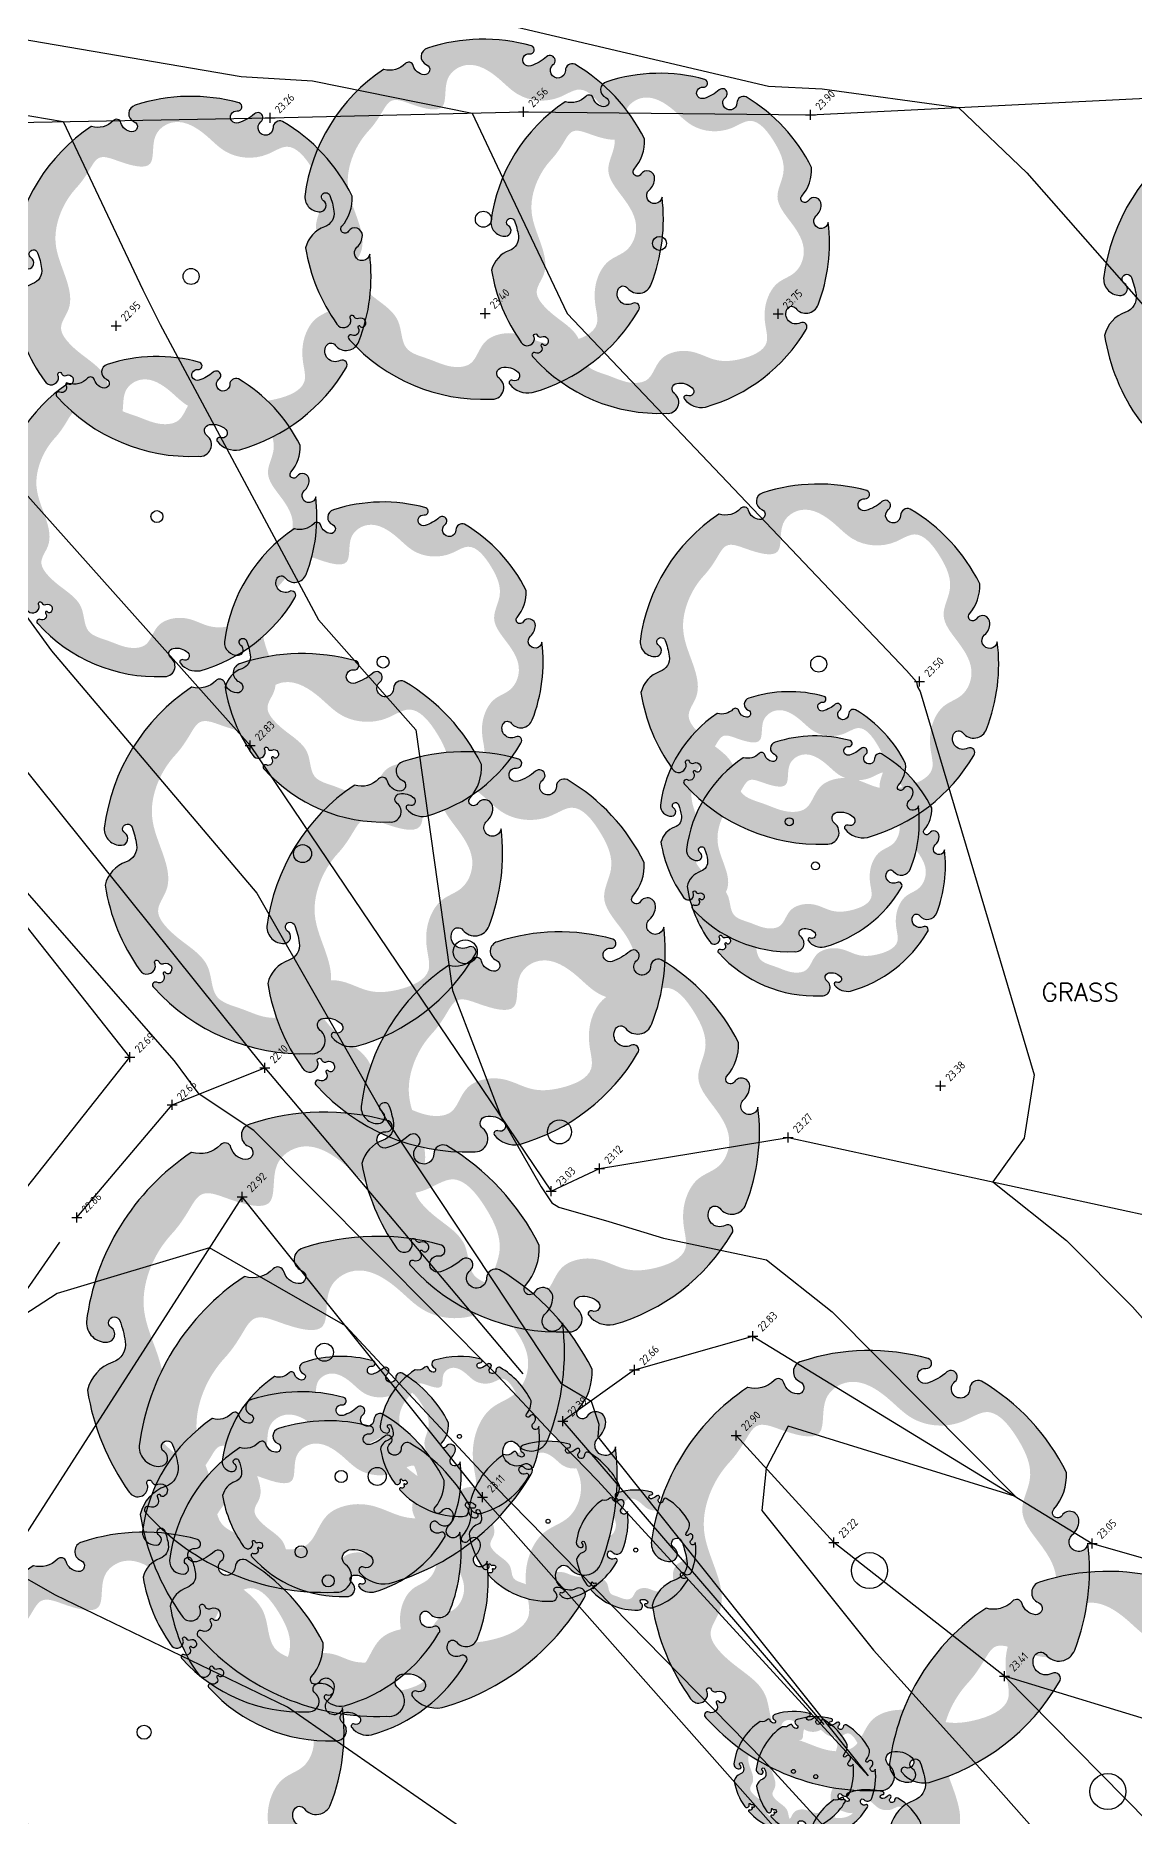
# Model space of a CAD drawing. Header units: metres. Extents: x 245957 to 247358, y 7418632 to 7419642.
# Drawn here: x 246220.2 to 246247.67, y 7418981.89 to 7419026.4 of the extents above; entities that cross this region are included whole.
import ezdxf
from ezdxf.enums import TextEntityAlignment as Align

# ---------------------------------------------------------------- set-up
doc = ezdxf.new("R2010")
doc.units = ezdxf.units.M
doc.linetypes.add('DASHDOT', pattern=[10, 5, -2.5, 0, -2.5])
doc.linetypes.add('PHANTOM', pattern=[2.5, 1.25, -0.25, 0.25, -0.25, 0.25, -0.25])
for name, color, linetype in [('-TEXT', 7, 'Continuous'), ('102_TOP_OF_BANK', 37, 'PHANTOM'), ('102_TOP_OF_BANK-L', 37, 'PHANTOM'), ('102_TOP_OF_BANK-S', 37, 'PHANTOM'), ('103_TOE_OF_BATTER', 37, 'DASHDOT'), ('103_TOE_OF_BATTER-L', 37, 'DASHDOT'), ('103_TOE_OF_BATTER-S', 37, 'DASHDOT'), ('104_EXISTING_SURFACE-L', 35, 'Continuous'), ('104_EXISTING_SURFACE-S', 35, 'Continuous'), ('201_SINGLE_TREE-H', 63, 'Continuous'), ('201_SINGLE_TREE-S', 96, 'Continuous'), ('Surface_Contours_Major', 4, 'Continuous'), ('Surface_Contours_Minor', 253, 'Continuous')]:
    doc.layers.add(name, color=color, linetype=linetype)
doc.styles.add('ISO2.5', font='isocp.shx', dxfattribs={"height": 2.5})
doc.styles.get("Standard").update_dxf_attribs({"font": 'SIMPLEX.shx'})

# ---------------------------------------------------------------- blocks, each defined once
blk = doc.blocks.new('201C')
at = {"layer": '201_SINGLE_TREE-H', "transparency": 33554534}
h = blk.add_hatch(color=256, dxfattribs=at)
h.paths.add_polyline_path([(-0.3717, -0.3344, 0.222926), (0.0196, -0.4996, 0.770799), (0.0439, -0.4417, -0.650302), (0.0511, -0.4116, -0.234737), (0.0964, -0.4247, -0.847312), (0.0816, -0.4475, 0.78443), (0.0732, -0.4583, 0.276934), (0.1352, -0.4813, 0.193599), (0.4309, -0.2536, 0.800435), (0.4144, -0.2337, -0.75216), (0.3757, -0.1925, -0.528914), (0.4006, -0.1909, 0.594112), (0.4663, -0.1804, 0.123805), (0.4962, 0.0616, -1.41759), (0.4607, 0.0811, 0.206906), (0.4758, 0.1133, 0.759729), (0.4374, 0.1252, -1.073307), (0.4187, 0.1392, 0.194379), (0.4474, 0.2231, 0.144612), (0.2544, 0.4304, 0.53339), (0.2277, 0.4128, -1.592592), (0.1939, 0.4293, 1.030038), (0.1758, 0.4513, -0.10361), (0.1314, 0.4262, -1.238487), (0.1282, 0.4593, 0.884725), (0.1336, 0.4818, 0.147549), (-0.1551, 0.4753, 0.71725), (-0.1579, 0.4291, -0.864032), (-0.1646, 0.4015, -0.310704), (-0.1946, 0.4266, 0.58143), (-0.2167, 0.4321, -0.281558), (-0.2766, 0.4162), (-0.2775, 0.4159, 0.217121), (-0.4959, 0.0634), (-0.4959, 0.0634, 0.440011), (-0.4522, 0.021, 0.723973), (-0.4442, 0.0516, -1.384648), (-0.4262, 0.0659, -0.051107), (-0.4149, 0.0223, -0.361502), (-0.441, -0.0208, 0.256822), (-0.4937, -0.0791, 0.116166), (-0.4065, -0.2911, 0.67803), (-0.3682, -0.2843, 0.170035), (-0.3696, -0.274, -1.054701), (-0.3596, -0.2696, 0.431903), (-0.3468, -0.2749, -0.910728), (-0.3329, -0.2993, -0.42046), (-0.3418, -0.2976, 1.007885), (-0.3479, -0.3018, -0.766634), (-0.3646, -0.3216, 0.938602), (-0.3717, -0.3344)])
edge = h.paths.add_edge_path(flags=16)
edge.add_spline(control_points=[(-0.3177, 0.2468), (-0.303, 0.2628), (-0.2856, 0.2893), (-0.256, 0.3411), (-0.1928, 0.3155), (-0.0921, 0.286), (-0.1162, 0.3941), (-0.0359, 0.4462), (0.0392, 0.3985), (0.1028, 0.3299), (0.1957, 0.3214), (0.2784, 0.3804), (0.3442, 0.2961), (0.3785, 0.2147), (0.3303, 0.1307), (0.3915, 0.0592), (0.4378, -0.0139), (0.4055, -0.0919), (0.3459, -0.1091), (0.3102, -0.1666), (0.3057, -0.2282), (0.3286, -0.3091), (0.2408, -0.3447), (0.1647, -0.3496), (0.103, -0.3142), (0.0463, -0.3153), (0.0047, -0.3356), (-0.0139, -0.3682), (-0.0327, -0.4069), (-0.0927, -0.4151), (-0.1463, -0.3868), (-0.23, -0.3665), (-0.2245, -0.2773), (-0.2864, -0.2294), (-0.3344, -0.1941), (-0.3737, -0.1409), (-0.3276, -0.0866), (-0.344, -0.0009), (-0.3866, 0.0828), (-0.3665, 0.1796), (-0.3359, 0.2271), (-0.3177, 0.2468)], knot_values=[0, 0, 0, 0, 0.064972, 0.101243, 0.15652, 0.245586, 0.324463, 0.387907, 0.486094, 0.554514, 0.671826, 0.728629, 0.823661, 0.919885, 0.989953, 1.075257, 1.171704, 1.23593, 1.293575, 1.346478, 1.426142, 1.479146, 1.570817, 1.644481, 1.712561, 1.774901, 1.807, 1.846291, 1.885582, 1.928182, 2.007036, 2.074591, 2.151638, 2.226455, 2.293426, 2.340744, 2.397548, 2.47317, 2.587294, 2.673595, 2.754259, 2.754259, 2.754259, 2.754259], degree=3, periodic=0)
at = {"layer": '201_SINGLE_TREE-S'}
blk.add_lwpolyline([(-0.3717, -0.3344, 0.222926), (0.0196, -0.4996, 0.770799), (0.0439, -0.4417, -0.650302), (0.0511, -0.4116, -0.234737), (0.0964, -0.4247, -0.847312), (0.0816, -0.4475, 0.78443), (0.0732, -0.4583, 0.276934), (0.1352, -0.4813, 0.193599), (0.4309, -0.2536, 0.800435), (0.4144, -0.2337, -0.75216), (0.3757, -0.1925, -0.528914), (0.4006, -0.1909, 0.594112), (0.4663, -0.1804, 0.123805), (0.4962, 0.0616, -1.41759), (0.4607, 0.0811, 0.206906), (0.4758, 0.1133, 0.759729), (0.4374, 0.1252, -1.073307), (0.4187, 0.1392, 0.194379), (0.4474, 0.2231, 0.144612), (0.2544, 0.4304, 0.53339), (0.2277, 0.4128, -1.592592), (0.1939, 0.4293, 1.030038), (0.1758, 0.4513, -0.10361), (0.1314, 0.4262, -1.238487), (0.1282, 0.4593, 0.884725), (0.1336, 0.4818, 0.147549), (-0.1551, 0.4753, 0.71725), (-0.1579, 0.4291, -0.864032), (-0.1646, 0.4015, -0.310704), (-0.1946, 0.4266, 0.58143), (-0.2167, 0.4321, -0.281558), (-0.2766, 0.4162), (-0.2775, 0.4159, 0.217121), (-0.4959, 0.0634), (-0.4959, 0.0634, 0.440011), (-0.4522, 0.021, 0.723973), (-0.4442, 0.0516, -1.384648), (-0.4262, 0.0659, -0.051107), (-0.4149, 0.0223, -0.361502), (-0.441, -0.0208, 0.256822), (-0.4937, -0.0791, 0.116166), (-0.4065, -0.2911, 0.67803), (-0.3682, -0.2843, 0.170035), (-0.3696, -0.274, -1.054701), (-0.3596, -0.2696, 0.431903), (-0.3468, -0.2749, -0.910728), (-0.3329, -0.2993, -0.42046), (-0.3418, -0.2976, 1.007885), (-0.3479, -0.3018, -0.766634), (-0.3646, -0.3216, 0.938602), (-0.3717, -0.3344)], format="xyb", dxfattribs=at)
blk = doc.blocks.new('201T')
at = {"layer": '201_SINGLE_TREE-S'}
blk.add_circle((0, 0), 0.5, dxfattribs=at)
blk = doc.blocks.new('CROSS')
at = {"color": 0, "linetype": 'Continuous'}
for p, q in [((-0.5, 0), (0.5, 0)), ((0, -0.5), (0, 0.5))]:
    blk.add_line(p, q, dxfattribs=at)
blk = doc.blocks.new('G')
at = {"layer": '-TEXT'}
blk.add_text('GRASS', height=0.45, dxfattribs=at).set_placement((0.021, -0.235), align=Align.CENTER)

msp = doc.modelspace()

# ---------------------------------------------------------------- linework, layer by layer
at = {"layer": '102_TOP_OF_BANK', "ltscale": 20}
for p, q in [((246216.771, 7419018.508), (246225.565, 7419008.654)), ((246222.561, 7419000.862), (246215.542, 7419009.75)), ((246225.565, 7419008.654), (246233.092, 7418997.518)), ((246215.767, 7418992.307), (246222.561, 7419000.862)), ((246234.299, 7418998.082), (246239.015, 7418998.855)), ((246239.015, 7418998.855), (246248.008, 7418996.907)), ((246233.092, 7418997.518), (246234.299, 7418998.082)), ((246225.367, 7418997.376), (246218.675, 7418986.952)), ((246231.372, 7418989.871), (246225.367, 7418997.376)), ((246240.154, 7418988.734), (246237.718, 7418991.408)), ((246240.845, 7418979.165), (246231.372, 7418989.871)), ((246244.42, 7418985.399), (246240.154, 7418988.734)), ((246251.887, 7418983.115), (246244.42, 7418985.399)), ((246244.42, 7418985.399), (246250.869, 7418978.848))]:
    msp.add_line(p, q, dxfattribs=at)
at = {"layer": '103_TOE_OF_BATTER', "ltscale": 2}
for p, q in [((246225.933, 7419000.598), (246206.73, 7419024.542)), ((246226.064, 7419024.34), (246232.398, 7419024.491)), ((246232.398, 7419024.491), (246239.575, 7419024.419)), ((246239.575, 7419024.419), (246248.295, 7419024.849)), ((246217.601, 7419024.187), (246226.064, 7419024.34)), ((246223.616, 7418999.672), (246225.933, 7419000.598)), ((246225.933, 7419000.598), (246233.379, 7418991.766)), ((246221.234, 7418996.86), (246223.616, 7418999.672)), ((246215.109, 7418988.022), (246221.234, 7418996.86)), ((246235.174, 7418993.052), (246238.13, 7418993.895)), ((246238.13, 7418993.895), (246246.612, 7418988.711)), ((246235.174, 7418993.052), (246233.379, 7418991.766)), ((246233.379, 7418991.766), (246243.269, 7418980.281)), ((246246.612, 7418988.711), (246253.038, 7418986.884))]:
    msp.add_line(p, q, dxfattribs=at)
at = {"layer": 'Surface_Contours_Major'}
for points, elevation in [([(246232.236, 7419026.604), (246238.523, 7419025.135), (246239.865, 7419025.069), (246243.276, 7419024.601), (246244.981, 7419022.968), (246248.14, 7419019.378)], 24), ([(246218.145, 7419024.717), (246220.891, 7419024.246), (246222.886, 7419020.045), (246223.316, 7419019.177), (246227.273, 7419011.793), (246229.708, 7419009.05), (246230.621, 7419002.534), (246231.842, 7418999.368), (246232.839, 7418997.627), (246233.108, 7418997.221), (246233.279, 7418997.119), (246234.53, 7418996.756), (246235.894, 7418996.339), (246238.47, 7418995.797), (246240.111, 7418994.498), (246244.694, 7418989.883), (246239.013, 7418991.643), (246238.461, 7418990.593), (246238.36, 7418989.536), (246241.145, 7418986.046), (246243.884, 7418983.011), (246246.915, 7418979.593)], 23), ([(246241.782, 7418979.596), (246238.402, 7418983.289), (246231.671, 7418990.153), (246227.949, 7418994.149), (246224.55, 7418996.102), (246220.743, 7418994.959), (246219.256, 7418994.004)], 23)]:
    msp.add_lwpolyline(points, dxfattribs=dict(at, elevation=elevation))
at = {"layer": 'Surface_Contours_Minor'}
for points, elevation in [([(246219.793, 7419026.326), (246225.341, 7419025.374), (246227.12, 7419025.267), (246231.119, 7419024.46), (246232.027, 7419022.537), (246233.491, 7419019.45), (246241.972, 7419010.529), (246242.224, 7419010.245), (246242.236, 7419010.157), (246242.256, 7419010.105), (246242.311, 7419010.002), (246245.165, 7419000.426), (246244.917, 7418998.842), (246244.127, 7418997.748), (246245.974, 7418996.286), (246247.621, 7418994.627), (246250.065, 7418991.859)], 23.5), ([(246213.901, 7419020.232), (246220.601, 7419011.02), (246225.734, 7419004.965), (246228.985, 7418999.285), (246233.332, 7418992.722), (246234.087, 7418992.272), (246234.283, 7418991.691), (246234.253, 7418991.375), (246241.01, 7418982.904), (246234.26, 7418990.279), (246233.08, 7418991.483), (246231.761, 7418992.898), (246225.658, 7418999.034), (246224.292, 7418999.942), (246223.672, 7419000.775), (246216.716, 7419008.716)], 22.5), ([(246233.031, 7418980.088), (246226.497, 7418984.617), (246220.698, 7418987.416), (246219.438, 7418988.14)], 23.5)]:
    msp.add_lwpolyline(points, dxfattribs=dict(at, elevation=elevation))

# ---------------------------------------------------------------- block references
at = {"layer": '-TEXT'}
msp.add_blockref('G', (246246.294, 7419002.496), dxfattribs=at)
at = {"layer": '102_TOP_OF_BANK-S', "xscale": 0.25, "yscale": 0.25, "zscale": 0.25}
for p in [(246225.565, 7419008.654), (246222.561, 7419000.862), (246239.015, 7418998.855), (246234.299, 7418998.082), (246225.367, 7418997.376), (246233.092, 7418997.518), (246237.718, 7418991.408), (246231.372, 7418989.871), (246240.154, 7418988.734), (246244.42, 7418985.399)]:
    msp.add_blockref('CROSS', p, dxfattribs=at)
at = {"layer": '103_TOE_OF_BATTER-S', "xscale": 0.25, "yscale": 0.25, "zscale": 0.25}
for p in [(246232.398, 7419024.491), (246239.575, 7419024.419), (246226.064, 7419024.34), (246225.933, 7419000.598), (246223.616, 7418999.672), (246221.234, 7418996.86), (246238.13, 7418993.895), (246235.174, 7418993.052), (246233.379, 7418991.766), (246246.612, 7418988.711)]:
    msp.add_blockref('CROSS', p, dxfattribs=at)
at = {"layer": '104_EXISTING_SURFACE-S', "xscale": 0.25, "yscale": 0.25, "zscale": 0.25}
for p in [(246222.214, 7419019.14), (246231.439, 7419019.455), (246238.761, 7419019.44), (246242.298, 7419010.253), (246242.826, 7419000.151)]:
    msp.add_blockref('CROSS', p, dxfattribs=at)
at = {"layer": '201_SINGLE_TREE-S'}
for name, p, xscale, yscale, zscale in [('201C', (246231.395, 7419021.806), 9, 9, 9), ('201C', (246235.798, 7419021.204), 8.5, 8.5, 8.5), ('201C', (246224.088, 7419020.378), 9, 9, 9), ('201C', (246251.859, 7419019.692), 10, 10, 10), ('201T', (246231.395, 7419021.806), 0.4, 0.4, 0.4), ('201T', (246235.798, 7419021.204), 0.35, 0.35, 0.35), ('201T', (246224.088, 7419020.378), 0.4, 0.4, 0.4), ('201C', (246223.235, 7419014.375), 8, 8, 8), ('201C', (246239.777, 7419010.689), 9, 9, 9), ('201C', (246228.888, 7419010.741), 8, 8, 8), ('201T', (246223.235, 7419014.375), 0.3, 0.3, 0.3), ('201C', (246226.875, 7419005.952), 10, 10, 10), ('201T', (246228.888, 7419010.741), 0.3, 0.3, 0.3), ('201T', (246239.777, 7419010.689), 0.4, 0.4, 0.4), ('201C', (246239.043, 7419006.75), 6.5, 6.5, 6.5), ('201C', (246239.696, 7419005.645), 6.5, 6.5, 6.5), ('201C', (246230.943, 7419003.499), 10, 10, 10), ('201T', (246239.043, 7419006.75), 0.2, 0.2, 0.2), ('201T', (246226.875, 7419005.952), 0.45, 0.45, 0.45), ('201T', (246239.696, 7419005.645), 0.2, 0.2, 0.2), ('201C', (246233.297, 7418998.997), 10, 10, 10), ('201T', (246230.943, 7419003.499), 0.6, 0.6, 0.6), ('201C', (246227.422, 7418993.49), 12, 12, 12), ('201T', (246233.297, 7418998.997), 0.6, 0.6, 0.6), ('201C', (246228.743, 7418990.388), 12, 12, 12), ('201C', (246227.84, 7418990.386), 6, 6, 6), ('201T', (246227.422, 7418993.49), 0.45, 0.45, 0.45), ('201C', (246230.798, 7418991.388), 4, 4, 4), ('201C', (246241.048, 7418988.034), 11, 11, 11), ('201C', (246226.839, 7418988.504), 8, 8, 8), ('201C', (246227.518, 7418987.779), 8, 8, 8), ('201T', (246230.798, 7418991.388), 0.1, 0.1, 0.1), ('201C', (246233.011, 7418989.267), 4, 4, 4), ('201T', (246227.84, 7418990.386), 0.3, 0.3, 0.3), ('201T', (246228.743, 7418990.388), 0.45, 0.45, 0.45), ('201C', (246235.205, 7418988.548), 3, 3, 3), ('201C', (246222.913, 7418983.995), 10, 10, 10), ('201T', (246233.011, 7418989.267), 0.1, 0.1, 0.1), ('201T', (246226.839, 7418988.504), 0.3, 0.3, 0.3), ('201T', (246235.205, 7418988.548), 0.1, 0.1, 0.1), ('201T', (246241.048, 7418988.034), 0.9, 0.9, 0.9), ('201C', (246247.005, 7418982.515), 11, 11, 11), ('201T', (246227.518, 7418987.779), 0.3, 0.3, 0.3), ('201C', (246239.147, 7418983.015), 3, 3, 3), ('201T', (246222.913, 7418983.995), 0.35, 0.35, 0.35), ('201C', (246239.704, 7418982.885), 3, 3, 3), ('201T', (246239.147, 7418983.015), 0.1, 0.1, 0.1), ('201T', (246239.704, 7418982.885), 0.1, 0.1, 0.1), ('201T', (246247.005, 7418982.515), 0.9, 0.9, 0.9), ('201C', (246240.989, 7418981.058), 3, 3, 3)]:
    msp.add_blockref(name, p, dxfattribs=dict(at, xscale=xscale, yscale=yscale, zscale=zscale))

# ---------------------------------------------------------------- texts
at = {"layer": '102_TOP_OF_BANK-L', "style": 'ISO2.5'}
for s, p in [('22.83', (246225.732, 7419008.822)), ('22.69', (246222.729, 7419001.029)), ('23.27', (246239.182, 7418999.023)), ('23.12', (246234.466, 7418998.25)), ('22.92', (246225.534, 7418997.543)), ('23.03', (246233.26, 7418997.685)), ('22.90', (246237.886, 7418991.576)), ('23.11', (246231.539, 7418990.039)), ('23.22', (246240.321, 7418988.901)), ('23.41', (246244.588, 7418985.567))]:
    msp.add_text(s, height=0.2, rotation=45, dxfattribs=at).set_placement(p, align=Align.MIDDLE_LEFT)
at = {"layer": '103_TOE_OF_BATTER-L', "style": 'ISO2.5'}
for s, p in [('23.26', (246226.232, 7419024.507)), ('23.56', (246232.566, 7419024.658)), ('23.90', (246239.743, 7419024.587)), ('22.10', (246226.1, 7419000.766)), ('22.66', (246223.783, 7418999.839)), ('22.86', (246221.401, 7418997.027)), ('22.83', (246238.297, 7418994.062)), ('22.66', (246235.341, 7418993.22)), ('22.39', (246233.546, 7418991.933)), ('23.05', (246246.78, 7418988.878))]:
    msp.add_text(s, height=0.2, rotation=45, dxfattribs=at).set_placement(p, align=Align.MIDDLE_LEFT)
at = {"layer": '104_EXISTING_SURFACE-L', "style": 'ISO2.5'}
for s, p in [('23.40', (246231.606, 7419019.622)), ('23.75', (246238.928, 7419019.607)), ('22.95', (246222.382, 7419019.307)), ('23.50', (246242.465, 7419010.42)), ('23.38', (246242.993, 7419000.318))]:
    msp.add_text(s, height=0.2, rotation=45, dxfattribs=at).set_placement(p, align=Align.MIDDLE_LEFT)

doc.saveas('drawing.dxf')
